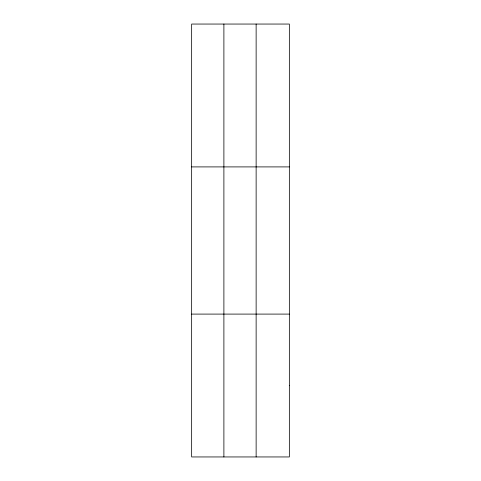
<?xml version="1.0" encoding="UTF-8"?>
<svg xmlns="http://www.w3.org/2000/svg" width="481" height="481" viewBox="0 0 481 481"><rect width="100%" height="100%" fill="white"/><g stroke="black" fill="none" stroke-linecap="round" stroke-linejoin="round"><path stroke-width="0.72" d="M223.893 456.95L223.893 24.05M256.132 456.95L256.132 24.05M191.648 166.907L289.352 166.907M191.648 314.093L289.352 314.093M289.352 385.522L289.352 456.95L191.648 456.95L191.648 24.05L289.352 24.05L289.352 385.522"/></g></svg>
